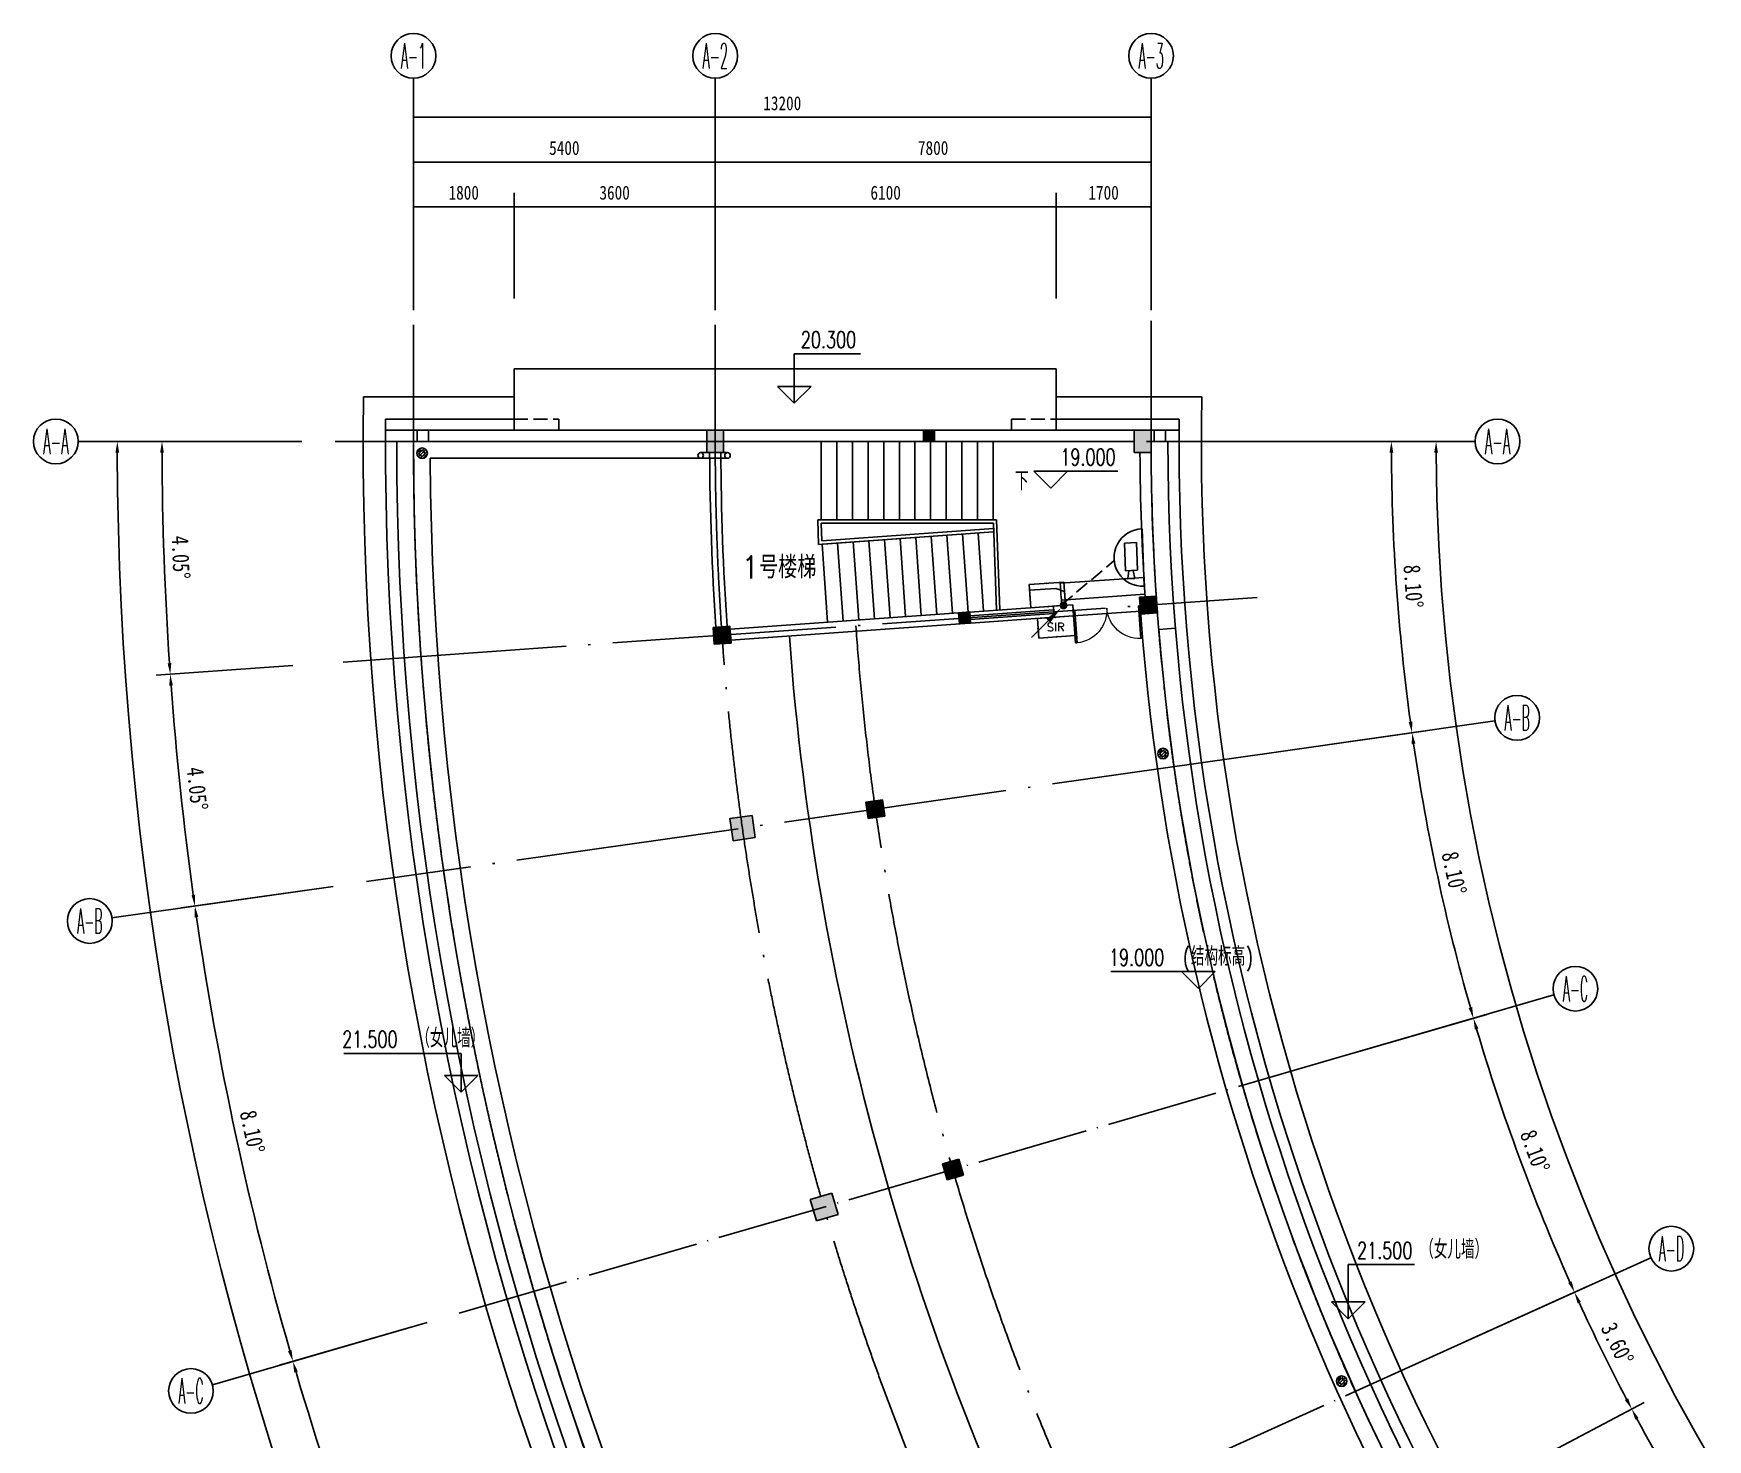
# Model space of a CAD drawing. Extents: x 13680 to 1640314, y -473492 to 65390.
# Drawn here: x 1533115 to 1563073, y -309056 to -283897 of the extents above; entities that cross this region are included whole.
import ezdxf
from ezdxf.enums import TextEntityAlignment as Align

# ---------------------------------------------------------------- set-up
doc = ezdxf.new("R2010")
doc.units = 0
doc.header["$LTSCALE"] = 1000
doc.header["$MEASUREMENT"] = 0
doc.linetypes.add('DASH', pattern=[0.35, 0.25, -0.1])
doc.linetypes.add('DOTE', pattern=[2.42, 2, -0.2, 0.02, -0.2])
for name, color, linetype in [('AXIS', 1, 'Continuous'), ('AXIS_TEXT', 7, 'Continuous'), ('COLUMN', 255, 'Continuous'), ('DIM_ELEV', 3, 'Continuous'), ('DIM_SYMB', 3, 'Continuous'), ('DOTE', 8, 'DOTE'), ('EQUIP-通讯', 6, 'Continuous'), ('EQUIP_地漏', 7, 'Continuous'), ('LINE', 123, 'Continuous'), ('LWIRE', 4, 'Continuous'), ('PUB_HATCH', 8, 'Continuous'), ('PUB_TEXT', 7, 'Continuous'), ('S-提资20140812', 6, 'Continuous'), ('STAIR', 2, 'Continuous'), ('TEL_TEXT', 7, 'Continuous'), ('VPIPE-雨水', 4, 'DASH'), ('WALL', 255, 'Continuous'), ('WINDOW', 2, 'Continuous'), ('WINDOW_GROUND', 21, 'Continuous'), ('WIRE-照明', 120, 'Continuous'), ('xiugai', 1, 'Continuous'), ('安保设备SA', 241, 'Continuous')]:
    doc.layers.add(name, color=color, linetype=linetype)
doc.styles.add('-DXTGEDITXT', font='GEDITXT', dxfattribs={"bigfont": 'DXT'})
doc.styles.add('_TCH_AXIS', font='COMPLEX', dxfattribs={"bigfont": 'GBCBIG'})
doc.styles.add('_TCH_DIM', font='SIMPLEX', dxfattribs={"bigfont": 'GBCBIG'})
doc.styles.add('_TEL_DIM', font='SIMPLEX', dxfattribs={"width": 0.8, "height": 3.5, "bigfont": 'HZTXT'})
doc.styles.add('dim_font', font='', dxfattribs={"width": 0.8})
doc.styles.get("Standard").update_dxf_attribs({"font": 'haiwenrs.shx', "bigfont": 'hztxt.shx'})
doc.styles.get('dim_font').set_extended_font_data('NSimSun')
doc.dimstyles.new('ANGL', dxfattribs={"dimtxt": 300, "dimasz": 200, "dimexe": 250, "dimexo": 300, "dimgap": 150, "dimtad": 1, "dimdec": 0, "dimzin": 0, "dimdsep": 46, "dimtxsty": 'dim_font', "dimcen": 0.09, "dimclrt": 7, "dimazin": 2, "dimtfac": 1, "dimtdec": 0, "dimtix": 1, "dimtmove": 2, "dimatfit": 3, "dimfxl": 1, "dimtolj": 1, "dimtzin": 0, "dimarcsym": 0})
doc.dimstyles.new('DIMN', dxfattribs={"dimtxt": 250, "dimasz": 1, "dimexe": 250, "dimexo": 300, "dimgap": 0, "dimtad": 0, "dimdec": 0, "dimzin": 0, "dimdsep": 46, "dimtxsty": 'dim_font', "dimblk": 'ARCHTICK', "dimcen": 0.09, "dimclrt": 7, "dimazin": 0, "dimtfac": 1, "dimtdec": 0, "dimtix": 1, "dimtmove": 2, "dimatfit": 3, "dimfxl": 1, "dimtvp": 1, "dimtolj": 1, "dimtzin": 0, "dimarcsym": 0})

# ---------------------------------------------------------------- blocks, each defined once
blk = doc.blocks.new('$TwtSys$00000141')
for p, q in [((-94, 8), (-10, 92)), ((-94, 8), (-10, 92)), ((-87, -35), (35, 87)), ((-87, -35), (35, 87)), ((-66, -66), (66, 66)), ((-66, -66), (66, 66)), ((-32, -87), (88, 33)), ((-32, -87), (88, 33)), ((11, -92), (92, -11)), ((11, -92), (92, -11))]:
    blk.add_line(p, q)
blk.add_circle((0, 0), 94)
blk.add_circle((0, 0), 94)
blk = doc.blocks.new('_ArchTick')
at = {"color": 0, "linetype": 'ByBlock', "const_width": 0.4}
blk.add_lwpolyline([(-0.5, -0.5), (0.5, 0.5)], dxfattribs=at)
blk = doc.blocks.new('*D237')
at = {"layer": 'AXIS', "color": 0, "lineweight": -2, "transparency": 16777216}
for p, q in [((1537615, -291197), (1535165, -291197)), ((1537757, -295209), (1535313, -295382))]:
    blk.add_line(p, q, dxfattribs=at)
blk.add_arc((1594415, -291197), 59000, 180.19425, 183.85578, dxfattribs=at)
at = {"layer": 'AXIS', "color": 0, "transparency": 16777216}
for points in [[(1535382, -291397), (1535449, -291397), (1535415, -291197)], [(1535582, -295162), (1535516, -295167), (1535563, -295364)]]:
    blk.add_solid(points, dxfattribs=at)
at = {"layer": 'Defpoints', "color": 0, "transparency": 16777216}
for p in [(1537915, -291197), (1594415, -291197), (1535432, -292587), (1538056, -295187)]:
    blk.add_point(p, dxfattribs=at)
at = {"layer": 'AXIS', "color": 7, "transparency": 16777216, "insert": (1535752, -293271), "char_height": 300, "attachment_point": 5, "rotation": 272.025, "style": 'dim_font'}
blk.add_mtext('\\A1;4.05°', dxfattribs=at)
blk = doc.blocks.new('*D238')
at = {"layer": 'AXIS', "color": 0, "lineweight": -2, "transparency": 16777216}
for p, q in [((1537757, -295209), (1535313, -295382)), ((1538182, -299200), (1535756, -299545))]:
    blk.add_line(p, q, dxfattribs=at)
blk.add_arc((1594415, -291197), 59000, 184.24423, 187.90568, dxfattribs=at)
at = {"layer": 'AXIS', "color": 0, "transparency": 16777216}
for points in [[(1535544, -295566), (1535610, -295561), (1535563, -295364)], [(1536009, -299307), (1535943, -299317), (1536004, -299510)]]:
    blk.add_solid(points, dxfattribs=at)
at = {"layer": 'Defpoints', "color": 0, "transparency": 16777216}
for p in [(1594415, -291197), (1538056, -295187), (1535677, -296749), (1538479, -299158)]:
    blk.add_point(p, dxfattribs=at)
at = {"layer": 'AXIS', "color": 7, "transparency": 16777216, "insert": (1536045, -297409), "char_height": 300, "attachment_point": 5, "rotation": 276.075, "style": 'dim_font'}
blk.add_mtext('\\A1;4.05°', dxfattribs=at)
blk = doc.blocks.new('*D239')
at = {"layer": 'AXIS', "color": 0, "lineweight": -2, "transparency": 16777216}
for p, q in [((1538182, -299200), (1535756, -299545)), ((1539871, -307044), (1537518, -307727))]:
    blk.add_line(p, q, dxfattribs=at)
blk.add_arc((1594415, -291197), 59000, 188.29413, 196.00578, dxfattribs=at)
at = {"layer": 'AXIS', "color": 0, "transparency": 16777216}
for points in [[(1535999, -299713), (1536065, -299703), (1536004, -299510)], [(1537734, -307456), (1537670, -307475), (1537758, -307657)]]:
    blk.add_solid(points, dxfattribs=at)
at = {"layer": 'Defpoints', "color": 0, "transparency": 16777216}
for p in [(1594415, -291197), (1538479, -299158), (1536460, -302252), (1540159, -306960)]:
    blk.add_point(p, dxfattribs=at)
at = {"layer": 'AXIS', "color": 7, "transparency": 16777216, "insert": (1537030, -303552), "char_height": 300, "attachment_point": 5, "rotation": 282.15, "style": 'dim_font'}
blk.add_mtext('\\A1;8.10°', dxfattribs=at)
blk = doc.blocks.new('*D240')
at = {"layer": 'AXIS', "color": 0, "lineweight": -2, "transparency": 16777216}
for p, q in [((1539871, -307044), (1537518, -307727)), ((1542647, -314571), (1540415, -315579))]:
    blk.add_line(p, q, dxfattribs=at)
blk.add_arc((1594415, -291197), 59000, 196.39422, 204.10568, dxfattribs=at)
at = {"layer": 'AXIS', "color": 0, "transparency": 16777216}
for points in [[(1537782, -307859), (1537846, -307840), (1537758, -307657)], [(1540591, -315280), (1540530, -315308), (1540642, -315476)]]:
    blk.add_solid(points, dxfattribs=at)
at = {"layer": 'Defpoints', "color": 0, "transparency": 16777216}
for p in [(1594415, -291197), (1540159, -306960), (1538596, -310308), (1542921, -314447)]:
    blk.add_point(p, dxfattribs=at)
at = {"layer": 'AXIS', "color": 7, "transparency": 16777216, "insert": (1539343, -311514), "char_height": 300, "attachment_point": 5, "rotation": 290.25, "style": 'dim_font'}
blk.add_mtext('\\A1;8.10°', dxfattribs=at)
blk = doc.blocks.new('*D241')
at = {"layer": 'AXIS', "color": 0, "lineweight": -2, "transparency": 16777216}
for p, q in [((1542647, -314571), (1540415, -315579)), ((1546457, -321632), (1544389, -322945))]:
    blk.add_line(p, q, dxfattribs=at)
blk.add_arc((1594415, -291197), 59000, 204.49413, 212.20578, dxfattribs=at)
at = {"layer": 'AXIS', "color": 0, "transparency": 16777216}
for points in [[(1540695, -315672), (1540755, -315645), (1540642, -315476)], [(1544521, -322624), (1544465, -322660), (1544600, -322811)]]:
    blk.add_solid(points, dxfattribs=at)
at = {"layer": 'Defpoints', "color": 0, "transparency": 16777216}
for p in [(1594415, -291197), (1542921, -314447), (1541846, -317982), (1546711, -321471)]:
    blk.add_point(p, dxfattribs=at)
at = {"layer": 'AXIS', "color": 7, "transparency": 16777216, "insert": (1542756, -319071), "char_height": 300, "attachment_point": 5, "rotation": 298.35, "style": 'dim_font'}
blk.add_mtext('\\A1;8.10°', dxfattribs=at)
blk = doc.blocks.new('*D242')
at = {"layer": 'AXIS', "color": 0, "lineweight": -2, "transparency": 16777216}
for p, q in [((1546457, -321632), (1544389, -322945)), ((1548727, -324943), (1546756, -326399))]:
    blk.add_line(p, q, dxfattribs=at)
blk.add_arc((1594415, -291197), 59000, 212.59422, 216.25576, dxfattribs=at)
at = {"layer": 'AXIS', "color": 0, "transparency": 16777216}
for points in [[(1544679, -322997), (1544735, -322962), (1544600, -322811)], [(1546865, -326069), (1546812, -326109), (1546957, -326250)]]:
    blk.add_solid(points, dxfattribs=at)
at = {"layer": 'Defpoints', "color": 0, "transparency": 16777216}
for p in [(1594415, -291197), (1546711, -321471), (1545359, -323976), (1548968, -324765)]:
    blk.add_point(p, dxfattribs=at)
at = {"layer": 'AXIS', "color": 7, "transparency": 16777216, "insert": (1545996, -324382), "char_height": 300, "attachment_point": 5, "rotation": 304.425, "style": 'dim_font'}
blk.add_mtext('\\A1;4.05°', dxfattribs=at)
blk = doc.blocks.new('*D243')
at = {"layer": 'AXIS', "color": 0, "lineweight": -2, "transparency": 16777216}
for p, q in [((1548727, -324943), (1546756, -326399)), ((1553937, -331044), (1552191, -332763))]:
    blk.add_line(p, q, dxfattribs=at)
blk.add_arc((1594415, -291197), 59000, 216.6442, 224.35579, dxfattribs=at)
at = {"layer": 'AXIS', "color": 0, "transparency": 16777216}
for points in [[(1547049, -326431), (1547103, -326391), (1546957, -326250)], [(1552253, -332421), (1552206, -332468), (1552370, -332587)]]:
    blk.add_solid(points, dxfattribs=at)
at = {"layer": 'Defpoints', "color": 0, "transparency": 16777216}
for p in [(1594415, -291197), (1548968, -324765), (1548661, -328447), (1554151, -330834)]:
    blk.add_point(p, dxfattribs=at)
at = {"layer": 'AXIS', "color": 7, "transparency": 16777216, "insert": (1549779, -329320), "char_height": 300, "attachment_point": 5, "rotation": 310.5, "style": 'dim_font'}
blk.add_mtext('\\A1;8.10°', dxfattribs=at)
blk = doc.blocks.new('*D244')
at = {"layer": 'AXIS', "color": 0, "lineweight": -2, "transparency": 16777216}
for p, q in [((1553937, -331044), (1552191, -332763)), ((1556853, -333803), (1555233, -335641))]:
    blk.add_line(p, q, dxfattribs=at)
blk.add_arc((1594415, -291197), 59000, 224.74423, 228.40578, dxfattribs=at)
at = {"layer": 'AXIS', "color": 0, "transparency": 16777216}
for points in [[(1552486, -332753), (1552534, -332706), (1552370, -332587)], [(1555270, -335296), (1555226, -335346), (1555398, -335454)]]:
    blk.add_solid(points, dxfattribs=at)
at = {"layer": 'Defpoints', "color": 0, "transparency": 16777216}
for p in [(1594415, -291197), (1554151, -330834), (1553356, -333566), (1557051, -333578)]:
    blk.add_point(p, dxfattribs=at)
at = {"layer": 'AXIS', "color": 7, "transparency": 16777216, "insert": (1554065, -333829), "char_height": 300, "attachment_point": 5, "rotation": 316.575, "style": 'dim_font'}
blk.add_mtext('\\A1;4.05°', dxfattribs=at)
blk = doc.blocks.new('*D245')
at = {"layer": 'AXIS', "color": 0, "lineweight": -2, "transparency": 16777216}
for p, q in [((1556853, -333803), (1555233, -335641)), ((1563231, -338671), (1561886, -340719))]:
    blk.add_line(p, q, dxfattribs=at)
blk.add_arc((1594415, -291197), 59000, 228.79422, 236.50578, dxfattribs=at)
at = {"layer": 'AXIS', "color": 0, "transparency": 16777216}
for points in [[(1555526, -335611), (1555570, -335561), (1555398, -335454)], [(1561874, -340372), (1561838, -340427), (1562023, -340510)]]:
    blk.add_solid(points, dxfattribs=at)
at = {"layer": 'Defpoints', "color": 0, "transparency": 16777216}
for p in [(1594415, -291197), (1557051, -333578), (1557526, -337242), (1563395, -338420)]:
    blk.add_point(p, dxfattribs=at)
at = {"layer": 'AXIS', "color": 7, "transparency": 16777216, "insert": (1558803, -337860), "char_height": 300, "attachment_point": 5, "rotation": 322.65, "style": 'dim_font'}
blk.add_mtext('\\A1;8.10°', dxfattribs=at)
blk = doc.blocks.new('*D246')
at = {"layer": 'AXIS', "color": 0, "lineweight": -2, "transparency": 16777216}
for p, q in [((1563231, -338671), (1561886, -340719)), ((1570231, -342591), (1569188, -344808))]:
    blk.add_line(p, q, dxfattribs=at)
blk.add_arc((1594415, -291197), 59000, 236.89422, 244.60578, dxfattribs=at)
at = {"layer": 'AXIS', "color": 0, "transparency": 16777216}
for points in [[(1562172, -340647), (1562208, -340591), (1562023, -340510)], [(1569128, -344466), (1569099, -344526), (1569294, -344582)]]:
    blk.add_solid(points, dxfattribs=at)
at = {"layer": 'Defpoints', "color": 0, "transparency": 16777216}
for p in [(1594415, -291197), (1563395, -338420), (1564382, -341981), (1570359, -342320)]:
    blk.add_point(p, dxfattribs=at)
at = {"layer": 'AXIS', "color": 7, "transparency": 16777216, "insert": (1565733, -342413), "char_height": 300, "attachment_point": 5, "rotation": 330.75, "style": 'dim_font'}
blk.add_mtext('\\A1;8.10°', dxfattribs=at)
blk = doc.blocks.new('*D250')
at = {"layer": 'AXIS', "color": 0, "lineweight": -2, "transparency": 16777216}
for p, q in [((1537615, -291197), (1534365, -291197)), ((1585530, -347298), (1585021, -350508))]:
    blk.add_line(p, q, dxfattribs=at)
blk.add_arc((1594415, -291197), 59800, 180.19165, 260.80826, dxfattribs=at)
at = {"layer": 'AXIS', "color": 0, "transparency": 16777216}
for points in [[(1534582, -291397), (1534649, -291397), (1534615, -291197)], [(1584868, -350196), (1584858, -350262), (1585060, -350261)]]:
    blk.add_solid(points, dxfattribs=at)
at = {"layer": 'Defpoints', "color": 0, "transparency": 16777216}
for p in [(1537915, -291197), (1594415, -291197), (1541133, -318346), (1585577, -347001)]:
    blk.add_point(p, dxfattribs=at)
at = {"layer": 'AXIS', "color": 7, "transparency": 16777216, "insert": (1549171, -329839), "char_height": 300, "attachment_point": 5, "rotation": 310.5, "style": 'dim_font'}
blk.add_mtext('\\A1;81.00°', dxfattribs=at)
blk = doc.blocks.new('*D251')
at = {"layer": 'AXIS', "color": 0, "lineweight": -2, "transparency": 16777216}
for p, q in [((1555215, -291197), (1557665, -291197)), ((1555606, -296720), (1558032, -296375))]:
    blk.add_line(p, q, dxfattribs=at)
blk.add_arc((1594415, -291197), 37000, 180.3097, 187.7902, dxfattribs=at)
at = {"layer": 'AXIS', "color": 0, "transparency": 16777216}
for points in [[(1557382, -291397), (1557449, -291397), (1557415, -291197)], [(1557790, -296208), (1557724, -296217), (1557784, -296410)]]:
    blk.add_solid(points, dxfattribs=at)
at = {"layer": 'Defpoints', "color": 0, "transparency": 16777216}
for p in [(1554915, -291197), (1594415, -291197), (1557456, -292940), (1555309, -296763)]:
    blk.add_point(p, dxfattribs=at)
at = {"layer": 'AXIS', "color": 7, "transparency": 16777216, "insert": (1557807, -293789), "char_height": 300, "attachment_point": 5, "rotation": 274.05, "style": 'dim_font'}
blk.add_mtext('\\A1;8.10°', dxfattribs=at)
blk = doc.blocks.new('*D252')
at = {"layer": 'AXIS', "color": 0, "lineweight": -2, "transparency": 16777216}
for p, q in [((1555606, -296720), (1558032, -296375)), ((1556772, -302133), (1559124, -301450))]:
    blk.add_line(p, q, dxfattribs=at)
blk.add_arc((1594415, -291197), 37000, 188.4096, 195.8903, dxfattribs=at)
at = {"layer": 'AXIS', "color": 0, "transparency": 16777216}
for points in [[(1557780, -296613), (1557846, -296603), (1557784, -296410)], [(1558861, -301318), (1558797, -301337), (1558884, -301520)]]:
    blk.add_solid(points, dxfattribs=at)
at = {"layer": 'Defpoints', "color": 0, "transparency": 16777216}
for p in [(1594415, -291197), (1555309, -296763), (1558071, -298130), (1556484, -302217)]:
    blk.add_point(p, dxfattribs=at)
at = {"layer": 'AXIS', "color": 7, "transparency": 16777216, "insert": (1558537, -298921), "char_height": 300, "attachment_point": 5, "rotation": 282.15, "style": 'dim_font'}
blk.add_mtext('\\A1;8.10°', dxfattribs=at)
blk = doc.blocks.new('*D253')
at = {"layer": 'AXIS', "color": 0, "lineweight": -2, "transparency": 16777216}
for p, q in [((1556772, -302133), (1559124, -301450)), ((1558688, -307328), (1560921, -306320))]:
    blk.add_line(p, q, dxfattribs=at)
blk.add_arc((1594415, -291197), 37000, 196.5097, 203.9903, dxfattribs=at)
at = {"layer": 'AXIS', "color": 0, "transparency": 16777216}
for points in [[(1558909, -301721), (1558973, -301702), (1558884, -301520)], [(1560642, -306227), (1560581, -306254), (1560693, -306423)]]:
    blk.add_solid(points, dxfattribs=at)
at = {"layer": 'Defpoints', "color": 0, "transparency": 16777216}
for p in [(1594415, -291197), (1556484, -302217), (1559410, -303182), (1558415, -307452)]:
    blk.add_point(p, dxfattribs=at)
at = {"layer": 'AXIS', "color": 7, "transparency": 16777216, "insert": (1559984, -303899), "char_height": 300, "attachment_point": 5, "rotation": 290.25, "style": 'dim_font'}
blk.add_mtext('\\A1;8.10°', dxfattribs=at)
blk = doc.blocks.new('*D254')
at = {"layer": 'AXIS', "color": 0, "lineweight": -2, "transparency": 16777216}
for p, q in [((1558688, -307328), (1560921, -306320)), ((1559772, -309540), (1561937, -308394))]:
    blk.add_line(p, q, dxfattribs=at)
blk.add_arc((1594415, -291197), 37000, 204.6097, 207.5906, dxfattribs=at)
at = {"layer": 'AXIS', "color": 0, "transparency": 16777216}
for points in [[(1560746, -306619), (1560806, -306591), (1560693, -306423)], [(1561652, -308318), (1561593, -308349), (1561716, -308511)]]:
    blk.add_solid(points, dxfattribs=at)
at = {"layer": 'Defpoints', "color": 0, "transparency": 16777216}
for p in [(1594415, -291197), (1561020, -307126), (1558415, -307452), (1559507, -309680)]:
    blk.add_point(p, dxfattribs=at)
at = {"layer": 'AXIS', "color": 7, "transparency": 16777216, "insert": (1561458, -307343), "char_height": 300, "attachment_point": 5, "rotation": 296.1001, "style": 'dim_font'}
blk.add_mtext('\\A1;3.60°', dxfattribs=at)
blk = doc.blocks.new('*D255')
at = {"layer": 'AXIS', "color": 0, "lineweight": -2, "transparency": 16777216}
for p, q in [((1559772, -309540), (1561937, -308394)), ((1561318, -312201), (1563386, -310889))]:
    blk.add_line(p, q, dxfattribs=at)
blk.add_arc((1594415, -291197), 37000, 208.21, 212.0903, dxfattribs=at)
at = {"layer": 'AXIS', "color": 0, "transparency": 16777216}
for points in [[(1561781, -308703), (1561839, -308671), (1561716, -308511)], [(1563097, -310836), (1563040, -310871), (1563175, -311023)]]:
    blk.add_solid(points, dxfattribs=at)
at = {"layer": 'Defpoints', "color": 0, "transparency": 16777216}
for p in [(1594415, -291197), (1562180, -309361), (1559507, -309680), (1561064, -312362)]:
    blk.add_point(p, dxfattribs=at)
at = {"layer": 'AXIS', "color": 7, "transparency": 16777216, "insert": (1562680, -309630), "char_height": 300, "attachment_point": 5, "rotation": 300.1501, "style": 'dim_font'}
blk.add_mtext('\\A1;4.50°', dxfattribs=at)
blk = doc.blocks.new('*D256')
at = {"layer": 'AXIS', "color": 0, "lineweight": -2, "transparency": 16777216}
for p, q in [((1561318, -312201), (1563386, -310889)), ((1562884, -314487), (1564854, -313031))]:
    blk.add_line(p, q, dxfattribs=at)
blk.add_arc((1594415, -291197), 37000, 212.7097, 216.1403, dxfattribs=at)
at = {"layer": 'AXIS', "color": 0, "transparency": 16777216}
for points in [[(1563255, -311209), (1563311, -311173), (1563175, -311023)], [(1564562, -312999), (1564508, -313038), (1564653, -313179)]]:
    blk.add_solid(points, dxfattribs=at)
at = {"layer": 'Defpoints', "color": 0, "transparency": 16777216}
for p in [(1594415, -291197), (1563651, -311753), (1561064, -312362), (1562642, -314665)]:
    blk.add_point(p, dxfattribs=at)
at = {"layer": 'AXIS', "color": 7, "transparency": 16777216, "insert": (1564143, -311944), "char_height": 300, "attachment_point": 5, "rotation": 304.425, "style": 'dim_font'}
blk.add_mtext('\\A1;4.05°', dxfattribs=at)
blk = doc.blocks.new('*D257')
at = {"layer": 'AXIS', "color": 0, "lineweight": -2, "transparency": 16777216}
for p, q in [((1562884, -314487), (1564854, -313031)), ((1566480, -318697), (1568226, -316978))]:
    blk.add_line(p, q, dxfattribs=at)
blk.add_arc((1594415, -291197), 37000, 216.7597, 224.2403, dxfattribs=at)
at = {"layer": 'AXIS', "color": 0, "transparency": 16777216}
for points in [[(1564746, -313360), (1564799, -313320), (1564653, -313179)], [(1567932, -316987), (1567884, -317034), (1568048, -317154)]]:
    blk.add_solid(points, dxfattribs=at)
at = {"layer": 'Defpoints', "color": 0, "transparency": 16777216}
for p in [(1594415, -291197), (1562642, -314665), (1565722, -314557), (1566266, -318908)]:
    blk.add_point(p, dxfattribs=at)
at = {"layer": 'AXIS', "color": 7, "transparency": 16777216, "insert": (1566508, -315032), "char_height": 300, "attachment_point": 5, "rotation": 310.5, "style": 'dim_font'}
blk.add_mtext('\\A1;8.10°', dxfattribs=at)
blk = doc.blocks.new('*D264')
at = {"layer": 'AXIS', "color": 0, "lineweight": -2, "transparency": 16777216}
for p, q in [((1555215, -291197), (1558465, -291197)), ((1588283, -329914), (1588791, -326704))]:
    blk.add_line(p, q, dxfattribs=at)
blk.add_arc((1594415, -291197), 36200, 180.3166, 260.6833, dxfattribs=at)
at = {"layer": 'AXIS', "color": 0, "transparency": 16777216}
for points in [[(1558182, -291397), (1558249, -291397), (1558215, -291197)], [(1588560, -326887), (1588549, -326952), (1588752, -326951)]]:
    blk.add_solid(points, dxfattribs=at)
at = {"layer": 'Defpoints', "color": 0, "transparency": 16777216}
for p in [(1554915, -291197), (1594415, -291197), (1562161, -307631), (1588236, -330211)]:
    blk.add_point(p, dxfattribs=at)
at = {"layer": 'AXIS', "color": 7, "transparency": 16777216, "insert": (1567117, -314512), "char_height": 300, "attachment_point": 5, "rotation": 310.5, "style": 'dim_font'}
blk.add_mtext('\\A1;81.00°', dxfattribs=at)
blk = doc.blocks.new('$DorLib2D$00000002')
for p, q in [((-0.5, 0), (-0.5, 0.4875)), ((-0.475, 0.4875), (-0.5, 0.4875)), ((-0.475, 0), (-0.475, 0.4875)), ((0.475, 0), (0.475, 0.4875)), ((0.475, 0.4875), (0.5, 0.4875)), ((0.5, 0), (0.5, 0.4875)), ((-0.5, 0), (-0.475, 0)), ((0.5, 0), (0.475, 0))]:
    blk.add_line(p, q)
at = {"lineweight": 13}
for centre, start, end in [((-0.4875, 0), 0, 88.53072), ((0.4875, 0), 91.46928, 180)]:
    blk.add_arc(centre, 0.4875, start, end, dxfattribs=at)
blk = doc.blocks.new('$TCHSYS$WIN2D')
for p, q in [((-0.5, 0.5), (0.5, 0.5)), ((-0.5, 0.5), (-0.5, -0.5)), ((0.5, 0.5), (0.5, -0.5)), ((0.5, 0.167), (-0.5, 0.167)), ((0.5, -0.167), (-0.5, -0.167)), ((-0.5, -0.5), (0.5, -0.5))]:
    blk.add_line(p, q)
blk = doc.blocks.new('$TelecSys$00000081')
for p, q in [((0.104, 0.104), (0.104, 0.104)), ((-1.15, -1.15), (-0.55, -0.55)), ((-0.104, -0.104), (-0.104, -0.104))]:
    blk.add_line(p, q)
at = {"const_width": 0.142}
blk.add_lwpolyline([(0.071, 0, 1), (-0.071, 0, 1)], format="xyb", close=True, dxfattribs=at)
blk.add_solid([(-0.62, -0.48), (-0.48, -0.62), (-0.1, -0.1)])
at = {"width": 0.8, "flags": 9}
blk.add_attdef('A', (0, 0), '', height=0.00002, rotation=180, dxfattribs=at)
blk = doc.blocks.new('$equip$00001889')
for p, q in [((-0.65, 0.35), (-0.65, -0.35)), ((0.65, 0.35), (-0.65, 0.35)), ((0.65, 0.35), (0.65, -0.35)), ((-0.65, -0.35), (0.65, -0.35))]:
    blk.add_line(p, q)
for p in [(-0.65, 0), (0, 0.35), (0.65, 0), (0, -0.35)]:
    blk.add_point(p)
at = {"color": 7, "style": '_TEL_DIM'}
blk.add_attdef('$TEXT$', text='', height=0.3, dxfattribs=at).set_placement((-0.02, -0.003), align=Align.MIDDLE_CENTER)
at = {"color": 7, "style": '_TEL_DIM', "flags": 1}
blk.add_attdef('A', text='', height=0.00002, dxfattribs=at).set_placement((0, 0), align=Align.MIDDLE_CENTER)
blk = doc.blocks.new('$equip$00001876')
at = {"color": 0, "linetype": 'Continuous'}
blk.add_lwpolyline([(-0.625, 0.415), (0.625, 0.415), (0.625, -0.415), (-0.625, -0.415)], close=True, dxfattribs=at)
blk.add_lwpolyline([(0.625, 0.075), (0.325, 0.215), (-0.625, 0.215)], dxfattribs=at)
for p in [(-0.625, 0), (0, 0.415), (0.625, 0), (0, -0.415)]:
    blk.add_point(p)
at = {"layer": 'TEL_TEXT', "style": '_TEL_DIM', "flags": 1}
blk.add_attdef('A', text='', height=0.00002, dxfattribs=at).set_placement((0, 0), align=Align.MIDDLE_CENTER)
blk = doc.blocks.new('A$C59FF3FA0')
at = {"layer": '安保设备SA'}
for p, q in [((0, 724), (1426, 724)), ((334, 575), (334, 273)), ((334, 575), (1024, 575)), ((1024, 273), (1024, 575)), ((1024, 461), (1224, 500)), ((1224, 500), (1224, 322)), ((334, 273), (1024, 273)), ((1024, 361), (1224, 322))]:
    blk.add_line(p, q, dxfattribs=at)
blk.add_ellipse((713, 713), major_axis=(-713, 11), ratio=1, start_param=0.00047, end_param=3.17192, dxfattribs=at)

msp = doc.modelspace()

# ---------------------------------------------------------------- hatches: boundary and pattern name
at = {"layer": 'PUB_HATCH'}
for points in [[(1545165.24, -290997.024), (1545165.24, -291397.024), (1545465.24, -291397.024), (1545465.24, -290997.024)], [(1552815.24, -290997.004), (1552815.24, -291397.004), (1553115.24, -291397.004), (1553115.24, -290997.004)], [(1552908.53, -293985.463), (1552929.718, -294284.714), (1553228.969, -294263.526), (1553207.781, -293964.275)], [(1545277.633, -294525.76), (1545298.822, -294825.01), (1545598.072, -294803.822), (1545576.884, -294504.571)], [(1548011.497, -297649.723), (1548053.767, -297946.73), (1548350.774, -297904.46), (1548308.504, -297607.453)], [(1545578.894, -297945.43), (1545635.254, -298341.439), (1546031.263, -298285.079), (1545974.903, -297889.07)], [(1549383.632, -304123.693), (1549467.33, -304411.781), (1549755.418, -304328.084), (1549671.72, -304039.996)], [(1547016.963, -304759.207), (1547128.56, -305143.324), (1547512.677, -305031.728), (1547401.081, -304647.61)]]:
    msp.add_hatch(color=256, dxfattribs=at).paths.add_polyline_path(points)
at = {"layer": 'PUB_HATCH', "linetype": 'ByBlock'}
for points in [[(1549040.24, -291197.057), (1549240.24, -291197.057), (1549240.24, -290997.057), (1549040.24, -290997.057)], [(1549684.265, -294462.214), (1549883.766, -294448.089), (1549869.64, -294248.588), (1549670.14, -294262.714)]]:
    msp.add_hatch(color=256, dxfattribs=at).paths.add_polyline_path(points)

# ---------------------------------------------------------------- linework, layer by layer
for p, q in [((1545050.817, -291397.024), (1545517.021, -291397.024)), ((1545050.817, -291497.024), (1545517.021, -291497.024))]:
    msp.add_line(p, q)
for centre in [(1545054.406, -291447.736), (1545535.356, -291447.736)]:
    msp.add_circle(centre, 50)
at = {"layer": 'AXIS'}
for p, q in [((1539915.217, -288846.763), (1539915.217, -284697.05)), ((1545315.222, -288846.763), (1545315.222, -284697.05)), ((1553115.222, -288846.763), (1553115.222, -284697.05)), ((1537915.24, -291197.027), (1533915.24, -291197.029)), ((1554915.24, -291197.02), (1558915.24, -291197.018)), ((1555309.297, -296762.54), (1559269.392, -296198.941)), ((1538478.891, -299157.833), (1534518.795, -299721.432)), ((1556483.639, -302217.153), (1560324.814, -301101.188)), ((1558414.784, -307451.763), (1562060.4, -305805.712)), ((1540158.647, -306960.001), (1536317.472, -308075.966))]:
    msp.add_line(p, q, dxfattribs=at)
for centre in [(1539915.217, -284297.05), (1545315.222, -284297.05), (1553115.222, -284297.05), (1533515.24, -291197.029), (1559315.24, -291197.018), (1559665.402, -296142.581), (1534122.785, -299777.792), (1560708.932, -300989.592), (1562424.962, -305641.106), (1535933.355, -308187.562)]:
    msp.add_circle(centre, 400, dxfattribs=at)
at = {"layer": 'COLUMN'}
for p, q in [((1545165.24, -290997.024), (1545165.24, -291397.024)), ((1545465.24, -290997.024), (1545165.24, -290997.024)), ((1545465.24, -291397.024), (1545465.24, -290997.024)), ((1552815.24, -290997.004), (1552815.24, -291397.004)), ((1553115.24, -290997.004), (1552815.24, -290997.004)), ((1553115.24, -291397.004), (1553115.24, -290997.004)), ((1545165.24, -291397.024), (1545465.24, -291397.024)), ((1552815.24, -291397.004), (1553115.24, -291397.004)), ((1553207.781, -293964.275), (1552908.53, -293985.463)), ((1552908.53, -293985.463), (1552929.718, -294284.714)), ((1553228.969, -294263.526), (1553207.781, -293964.275)), ((1552929.718, -294284.714), (1553228.969, -294263.526)), ((1545576.884, -294504.571), (1545277.633, -294525.76)), ((1545277.633, -294525.76), (1545298.822, -294825.01)), ((1545598.072, -294803.822), (1545576.884, -294504.571)), ((1545298.822, -294825.01), (1545598.072, -294803.822)), ((1548308.504, -297607.453), (1548011.497, -297649.723)), ((1548011.497, -297649.723), (1548053.767, -297946.73)), ((1548350.774, -297904.46), (1548308.504, -297607.453)), ((1545974.903, -297889.07), (1545578.894, -297945.43)), ((1545578.894, -297945.43), (1545635.254, -298341.439)), ((1546031.263, -298285.079), (1545974.903, -297889.07)), ((1548053.767, -297946.73), (1548350.774, -297904.46)), ((1545635.254, -298341.439), (1546031.263, -298285.079)), ((1549671.72, -304039.996), (1549383.632, -304123.693)), ((1549755.418, -304328.084), (1549671.72, -304039.996)), ((1549383.632, -304123.693), (1549467.33, -304411.781)), ((1549467.33, -304411.781), (1549755.418, -304328.084)), ((1547401.081, -304647.61), (1547016.963, -304759.207)), ((1547512.677, -305031.728), (1547401.081, -304647.61)), ((1547016.963, -304759.207), (1547128.56, -305143.324)), ((1547128.56, -305143.324), (1547512.677, -305031.728))]:
    msp.add_line(p, q, dxfattribs=at)
at = {"layer": 'COLUMN', "linetype": 'ByBlock'}
for p, q in [((1549240.24, -290997.057), (1549040.24, -290997.057)), ((1549040.24, -290997.057), (1549040.24, -291197.057)), ((1549240.24, -291197.057), (1549240.24, -290997.057)), ((1549040.24, -291197.057), (1549240.24, -291197.057)), ((1549869.64, -294248.588), (1549670.14, -294262.714)), ((1549670.14, -294262.714), (1549684.265, -294462.214)), ((1549684.265, -294462.214), (1549883.766, -294448.089)), ((1549883.766, -294448.089), (1549869.64, -294248.588))]:
    msp.add_line(p, q, dxfattribs=at)
at = {"layer": 'DIM_ELEV', "color": 9}
for p, q in [((1546729.843, -290513.021), (1546729.843, -289629.413)), ((1546729.843, -289629.413), (1547916.879, -289629.413)), ((1546729.843, -290513.021), (1546429.843, -290213.021)), ((1546429.843, -290213.021), (1547029.843, -290213.021)), ((1546729.843, -290513.021), (1547029.843, -290213.021)), ((1551318.525, -292030.929), (1551018.525, -291730.929)), ((1551018.525, -291730.929), (1552520.982, -291730.929)), ((1551318.525, -292030.929), (1551618.525, -291730.929)), ((1554262.063, -300684.063), (1552391.94, -300684.063)), ((1553962.063, -300984.063), (1553662.063, -300684.063)), ((1553962.063, -300984.063), (1554262.063, -300684.063)), ((1540768.61, -302147.378), (1538670.688, -302147.378)), ((1540768.61, -302840.647), (1540768.61, -302147.378)), ((1540768.61, -302840.647), (1540468.61, -302540.647)), ((1541068.61, -302540.647), (1540468.61, -302540.647)), ((1540768.61, -302840.647), (1541068.61, -302540.647)), ((1556644.076, -306894.046), (1556644.076, -305927.531)), ((1556644.076, -305927.531), (1557831.112, -305927.531)), ((1556644.076, -306894.046), (1556344.076, -306594.046)), ((1556344.076, -306594.046), (1556944.076, -306594.046)), ((1556644.076, -306894.046), (1556944.076, -306594.046))]:
    msp.add_line(p, q, dxfattribs=at)
at = {"layer": 'DIM_SYMB'}
for points in [[(1542947.75, -291331.743, 0, 0, 0), (1542259.166, -291342.809, 80, 0, 0), (1541959.205, -291347.63, 0, 0, 0)], [(1550627.895, -291899.799, 0, 0, 0), (1546725.805, -291899.799, 0, 0, 0), (1546799.376, -293684.895, 0, 0, 0), (1548087.989, -293605.658, 80, 0, 0), (1548387.424, -293587.245, 0, 0, 0)], [(1540126.722, -293607.555, 0, 0, 0), (1540093.833, -292940.995, 80, 0, 0), (1540079.048, -292641.36, 0, 0, 0)]]:
    msp.add_lwpolyline(points, format="xyseb", dxfattribs=at)
at = {"layer": 'DOTE', "linetype": 'DOTE', "ltscale": 2}
for p, q in [((1538515.24, -291197.027), (1554915.24, -291197.02)), ((1538654.834, -295145.055), (1555013.88, -293986.772))]:
    msp.add_line(p, q, dxfattribs=at)
msp.add_lwpolyline([(1555309.306, -296762.603), (1539072.918, -299073.383)], dxfattribs=at)
at = {"layer": 'DOTE', "linetype": 'DOTE'}
for points in [[(1540734.823, -306792.607), (1556483.639, -302217.153)], [(1558414.811, -307451.821), (1543467.797, -314200.657)]]:
    msp.add_lwpolyline(points, dxfattribs=at)
at = {"layer": 'DOTE', "linetype": 'DOTE', "ltscale": 2}
for radius, start, end in [(54500, 180.0000233, 260.9998842), (49100, 180.0000233, 260.9998842), (41300, 180.0000233, 260.9998842), (46700, 184.0500023, 256.9499979)]:
    msp.add_arc((1594415.24, -291197.004), radius, start, end, dxfattribs=at)
at = {"layer": 'LINE', "color": 9, "linetype": 'DASH', "ltscale": 2}
msp.add_line((1542514.24, -290997.05), (1542514.24, -290797.047), dxfattribs=at)
at = {"layer": 'S-提资20140812'}
for points in [[(1539983.357, -291197.047), (1540183.357, -291197.047), (1540183.357, -290997.047), (1539983.357, -290997.047)], [(1553172.838, -291197.078), (1553372.838, -291197.078), (1553372.838, -290997.078), (1553172.838, -290997.078)]]:
    msp.add_lwpolyline(points, close=True, dxfattribs=at)
at = {"layer": 'STAIR', "color": 9}
for p, q in [((1541714.728, -289897.298), (1541714.728, -290997.047)), ((1541714.728, -289897.298), (1551415.24, -289897.298)), ((1551415.24, -289897.298), (1551415.24, -290997.058)), ((1547210.111, -291197.027), (1549040.24, -291197.027)), ((1547210.111, -291197.027), (1547210.111, -292597.027)), ((1547490.111, -291197.027), (1547490.111, -292597.027)), ((1547770.111, -291197.027), (1547770.111, -292597.027)), ((1548050.111, -291197.027), (1548050.111, -292597.027)), ((1548330.111, -291197.027), (1548330.111, -292597.027)), ((1548610.111, -291197.027), (1548610.111, -292597.027)), ((1548890.111, -291197.027), (1548890.111, -292597.027)), ((1549170.111, -291197.057), (1549170.111, -292597.027)), ((1549240.24, -291197.027), (1550290.111, -291197.027)), ((1549450.111, -291197.027), (1549450.111, -292597.027)), ((1549730.111, -291197.027), (1549730.111, -292597.027)), ((1550010.111, -291197.027), (1550010.111, -292597.027)), ((1550290.111, -291197.027), (1550290.111, -292597.027)), ((1550350.149, -292597.027), (1547149.724, -292597.027)), ((1547165.342, -293038.716), (1547149.724, -292597.027)), ((1547210.111, -292597.027), (1550290.111, -292597.027)), ((1550292.233, -292657.027), (1547211.883, -292657.027)), ((1547223.108, -292974.476), (1547211.883, -292657.027)), ((1550292.233, -292657.027), (1550347.393, -294216.928)), ((1550350.149, -292597.027), (1550407.28, -294212.687)), ((1547165.342, -293038.716), (1550297.887, -292816.92)), ((1547223.108, -292974.476), (1550295.765, -292756.92)), ((1547226.974, -293034.36), (1550297.887, -292816.928)), ((1548064.876, -292975.034), (1548163.754, -294371.538)), ((1548344.177, -292955.258), (1548443.055, -294351.762)), ((1548623.478, -292935.483), (1548722.355, -294331.986)), ((1548902.778, -292915.707), (1549001.656, -294312.211)), ((1549182.079, -292895.931), (1549280.957, -294292.435)), ((1549461.38, -292876.156), (1549560.258, -294272.66)), ((1549740.681, -292856.38), (1549839.559, -294252.884)), ((1550019.982, -292836.605), (1550118.859, -294233.109)), ((1547226.974, -293034.36), (1547325.852, -294430.864)), ((1547506.275, -293014.585), (1547605.152, -294411.089)), ((1547785.575, -292994.809), (1547884.453, -294391.313)), ((1551490.205, -293735.01), (1552986.783, -293629.046)), ((1551508.957, -294034.433), (1553005.474, -293928.474))]:
    msp.add_line(p, q, dxfattribs=at)
msp.add_arc((1594415.24, -291197.026), 43000, 183.3837284, 183.9167273, dxfattribs=at)
at = {"layer": 'STAIR', "color": 9, "linetype": 'ByBlock', "ltscale": 2}
msp.add_arc((1594415.24, -291197.004), 47900, 184.1696183, 207.900236, dxfattribs=at)
at = {"layer": 'VPIPE-雨水', "linetype": 'Continuous'}
for centre in [(1540067.745, -291408.196), (1553325.965, -296781.772), (1556521.954, -308013.174)]:
    msp.add_circle(centre, 50, dxfattribs=at)
at = {"layer": 'WALL'}
for p, q in [((1549040.24, -290997.057), (1545465.24, -290997.055)), ((1552815.24, -290997.058), (1549240.24, -290997.057)), ((1549040.24, -291197.057), (1545465.24, -291197.055)), ((1552815.24, -291197.058), (1549240.24, -291197.057)), ((1551715.058, -294120.091), (1551366.047, -294144.802)), ((1551366.047, -294144.802), (1551380.172, -294344.303)), ((1551729.183, -294319.591), (1551715.058, -294120.091)), ((1553211.686, -294014.124), (1553211.574, -294014.132)), ((1553211.574, -294014.132), (1553225.699, -294213.632)), ((1545580.416, -294554.447), (1549670.292, -294264.868)), ((1545594.541, -294753.948), (1549784.168, -294457.306)), ((1549784.168, -294457.306), (1549883.918, -294450.243)), ((1549883.918, -294450.243), (1549883.766, -294448.089)), ((1551380.172, -294344.303), (1551729.183, -294319.591)), ((1553225.437, -294213.651), (1553225.699, -294213.632))]:
    msp.add_line(p, q, dxfattribs=at)
for centre, radius, start, end in [((1594415.24, -291197.004), 49200, 180.2334079, 183.8753197), ((1594415.24, -291197.004), 49000, 180.2338842, 183.8746067), ((1594415.24, -291193.288), 41500, 180.2819347, 183.8480258), ((1594415.24, -291193.288), 41300, 180.2819347, 183.9164139)]:
    msp.add_arc(centre, radius, start, end, dxfattribs=at)
at = {"layer": 'WINDOW'}
for p, q in [((1539415.604, -290797.047), (1541714.728, -290797.047)), ((1539415.604, -290797.047), (1539415.604, -290997.047)), ((1551415.24, -290797.047), (1553617.201, -290797.047)), ((1539415.604, -290997.047), (1545315.24, -290997.047)), ((1553115.24, -290997.047), (1553615.73, -290997.047)), ((1539615.24, -291197.047), (1545315.24, -291197.047)), ((1553115.24, -291197.047), (1553415.24, -291197.047)), ((1540216.07, -291497.047), (1545216.155, -291497.047)), ((1551729.183, -294319.591), (1552926.187, -294234.839)), ((1553252.602, -294562.596), (1553550.685, -294540.403))]:
    msp.add_line(p, q, dxfattribs=at)
at = {"layer": 'WINDOW', "linetype": 'DASH'}
for p, q in [((1541714.728, -290797.047), (1542514.24, -290797.047)), ((1550615.245, -290997.057), (1550615.245, -290797.047)), ((1550615.245, -290797.047), (1551415.24, -290797.047))]:
    msp.add_line(p, q, dxfattribs=at)
at = {"layer": 'WINDOW'}
for centre, radius, start, end in [((1594415.24, -291197.026), 40800, 179.4382969, 261.56166), ((1594415.24, -291197.026), 55000, 179.7916729, 261.4168247), ((1594415.24, -291197.026), 54800, 180.0000217, 260.9999351), ((1594415.24, -291197.026), 54500, 180.0000219, 260.9998805), ((1594415.24, -291197.026), 41000, 180.0000291, 260.9999278), ((1594415.24, -291197.026), 54200, 180.3171589, 260.6827293), ((1594415.24, -291197.004), 41600, 183.8434065, 257.156443), ((1594415.24, -291197.004), 41300, 184.6742932, 256.325545)]:
    msp.add_arc(centre, radius, start, end, dxfattribs=at)
at = {"layer": 'WINDOW_GROUND', "color": 9, "ltscale": 2}
for p, q in [((1539021.016, -290397.047), (1541714.728, -290397.047)), ((1551415.24, -290397.047), (1554023.161, -290397.047))]:
    msp.add_line(p, q, dxfattribs=at)
for radius, start, end in [(55400, 179.1726169, 261.8263191), (40400, 178.8653855, 262.1335564)]:
    msp.add_arc((1594415.24, -291197.026), radius, start, end, dxfattribs=at)
at = {"layer": 'WIRE-照明', "linetype": 'DASH'}
msp.add_line((1551514.84, -294122.036), (1552454.205, -293329.761), dxfattribs=at)
at = {"layer": 'WIRE-照明'}
msp.add_line((1551366.047, -294144.802), (1551380.172, -294344.303), dxfattribs=at)
at = {"layer": 'xiugai', "color": 8}
for p, q in [((1553115.24, -291197.143), (1553115.24, -289035.874)), ((1539916.061, -291197.021), (1539916.061, -289113.305)), ((1545315.24, -291197.046), (1545315.24, -289113.331))]:
    msp.add_line(p, q, dxfattribs=at)

# ---------------------------------------------------------------- block references
at = {"layer": 'EQUIP-通讯', "xscale": 500.0000000000238, "yscale": 500.0000000000238, "zscale": 500.0000000000238, "rotation": 4.050002871134467}
msp.add_blockref('$equip$00001876', (1551258.526, -293944.396), dxfattribs=at)
at = {"layer": 'EQUIP-通讯'}
ref = msp.add_blockref('$equip$00001889', (1551417.355, -294517.108), dxfattribs=dict(at, xscale=500.0000000000238, yscale=500.0000000000238, zscale=500.0000000000238, rotation=4.050002871134467))
ref.add_attrib('$TEXT$', 'SIR', dxfattribs={"layer": '0', "color": 7, "height": 150, "style": '_TEL_DIM'}).set_placement((1551407.486, -294519.386), align=Align.MIDDLE_CENTER)
at = {"layer": 'EQUIP_地漏'}
for p in [(1540070.575, -291408.004), (1540070.575, -291408.004), (1553328.795, -296781.579), (1553328.795, -296781.579), (1556524.784, -308012.981), (1556524.784, -308012.981)]:
    msp.add_blockref('$TwtSys$00000141', p, dxfattribs=at)
at = {"layer": 'LWIRE', "xscale": 500, "yscale": 500, "zscale": 500}
msp.add_blockref('$TelecSys$00000081', (1551549.317, -294131.008), dxfattribs=at)
at = {"layer": 'WINDOW'}
for name, p, xscale, yscale, zscale, rotation in [('$TCHSYS$WIN2D', (1550624.982, -294297.523), 1500.00000000008, -200, 1500.00000000008, 4.050002871138902), ('$DorLib2D$00000002', (1552320.622, -294177.465), 1200.000000000018, -1200, 1200.000000000018, 4.050002871139337)]:
    msp.add_blockref(name, p, dxfattribs=dict(at, xscale=xscale, yscale=yscale, zscale=zscale, rotation=rotation))
at = {"layer": '安保设备SA', "xscale": 0.7195327879475807, "yscale": 0.7195327879475807, "zscale": 0.7195327879475807, "rotation": 272.1144687084384}
msp.add_blockref('A$C59FF3FA0', (1552432.779, -292782.065), dxfattribs=at)

# ---------------------------------------------------------------- texts
at = {"layer": 'AXIS_TEXT', "style": '_TCH_AXIS'}
for s, width, p, p2 in [('A-1', 0.375, (1539688.942, -284523.324), (1540141.491, -284523.324)), ('A-2', 0.344262, (1545088.947, -284523.324), (1545541.496, -284523.324)), ('A-3', 0.344262, (1552888.948, -284523.324), (1553341.496, -284523.324)), ('A-A', 0.323077, (1533288.966, -291423.303), (1533741.514, -291423.303)), ('A-A', 0.323077, (1559088.966, -291423.292), (1559541.514, -291423.292)), ('A-B', 0.328125, (1559439.128, -296368.855), (1559891.676, -296368.855)), ('A-B', 0.328125, (1533896.511, -300004.066), (1534349.06, -300004.066)), ('A-C', 0.33871, (1560482.658, -301215.866), (1560935.206, -301215.866)), ('A-D', 0.328125, (1562198.688, -305867.381), (1562651.236, -305867.381)), ('A-C', 0.33871, (1535707.08, -308413.836), (1536159.629, -308413.836))]:
    msp.add_text(s, height=452.5483, dxfattribs=dict(at, width=width)).set_placement(p, p2, align=Align.FIT)
at = {"layer": 'PUB_TEXT', "color": 9, "style": '_TCH_DIM', "width": 0.705882}
for s, p in [('20.300', (1546846.879, -289524.413)), ('19.000', (1551490.982, -291625.929)), ('19.000', (1552361.94, -300579.063)), ('21.500', (1538640.688, -302042.378)), ('21.500', (1556801.112, -305822.531))]:
    msp.add_text(s, height=297.5, dxfattribs=at).set_placement(p)
at = {"layer": 'PUB_TEXT', "color": 9, "style": '_TCH_DIM'}
msp.add_text('下', height=337.589, dxfattribs=at).set_placement((1550680.395, -292074.799))
at = {"layer": 'PUB_TEXT', "color": 9, "linetype": 'Continuous', "ltscale": 1.1, "style": '-DXTGEDITXT', "width": 0.9}
msp.add_text('1号楼梯', height=400, dxfattribs=at).set_placement((1545790.359, -293647.833))
at = {"layer": 'PUB_TEXT', "color": 9, "linetype": 'ByBlock', "style": '_TCH_DIM', "width": 0.705882}
for s, p in [('(', (1553687.94, -300579.063)), (')', (1554810.919, -300579.063))]:
    msp.add_text(s, height=297.5, dxfattribs=at).set_placement(p)
at = {"layer": 'PUB_TEXT', "color": 9, "linetype": 'ByBlock', "style": '_TCH_DIM'}
for s, p in [('结构标高', (1553827.94, -300579.063)), ('（女儿墙）', (1539966.688, -302042.378)), ('（女儿墙）', (1557931.112, -305822.531))]:
    msp.add_text(s, height=337.5887, dxfattribs=at).set_placement(p)

# ---------------------------------------------------------------- dimensions: what is measured, and where the dimension line sits
at = {"layer": 'AXIS'}
for p1, p2, distance in [((1539915.217, -288336.347), (1553115.222, -288336.347), 2939.297), ((1539915.217, -288140.672), (1545315.222, -288140.672), 1943.622), ((1545315.222, -288140.672), (1553115.222, -288140.672), 1943.622), ((1539915.217, -288940.672), (1541714.728, -288940.672), 1943.622), ((1541714.728, -288940.672), (1545315.222, -288940.672), 1943.622), ((1545315.222, -288940.672), (1551415.24, -288940.672), 1943.622), ((1551415.24, -288940.672), (1553115.222, -288940.672), 1943.622)]:
    msp.add_aligned_dim(p1=p1, p2=p2, distance=distance, dimstyle='DIMN', dxfattribs=at).render()
for base, p1, p2, picture, middle in [((1541133.039, -318345.614), (1537915.24, -291197.027), (1585576.58, -347001.377), '*D250', (1549171.054, -329839.126)), ((1535431.617, -292587.047), (1537915.24, -291197.027), (1538056.332, -295187.431), '*D237', (1535751.898, -293271.214)), ((1535677.081, -296749.364), (1538056.332, -295187.431), (1538478.891, -299157.833), '*D238', (1536044.882, -297409.191)), ((1536460.28, -302252.439), (1538478.891, -299157.833), (1540158.647, -306960.001), '*D239', (1537030.114, -303551.65)), ((1538596.194, -310308.102), (1540158.647, -306960.001), (1542920.917, -314447.482), '*D240', (1539343.392, -311514.031)), ((1541845.826, -317982.387), (1542920.917, -314447.482), (1546710.712, -321471.218), '*D241', (1542755.502, -319071.032)), ((1545358.529, -323975.642), (1546710.712, -321471.218), (1548968.004, -324764.827), '*D242', (1545995.546, -324381.688)), ((1548660.984, -328446.81), (1548968.004, -324764.827), (1554151.171, -330833.537), '*D243', (1549779.406, -329319.6)), ((1553356.39, -333566.461), (1554151.171, -330833.537), (1557051.12, -333578.279), '*D244', (1554064.602, -333829.339)), ((1557456.314, -292939.933), (1554915.24, -291197.02), (1555309.297, -296762.54), '*D251', (1557806.886, -293788.992)), ((1562160.797, -307631.447), (1554915.24, -291197.02), (1588236, -330210.681), '*D264', (1567116.647, -314512.167)), ((1557525.923, -337242.398), (1557051.12, -333578.279), (1563395.451, -338420.12), '*D245', (1558802.986, -337860.238)), ((1558070.604, -298130.074), (1555309.297, -296762.54), (1556483.639, -302217.153), '*D252', (1558537.316, -298921.289)), ((1559410.082, -303181.948), (1556483.639, -302217.153), (1558414.811, -307451.821), '*D253', (1559983.618, -303899.5)), ((1561019.611, -307125.97), (1558414.811, -307451.821), (1559506.59, -309680.406), '*D254', (1561457.668, -307342.854)), ((1562180.39, -309360.55), (1559506.59, -309680.406), (1561064.287, -312362.162), '*D255', (1562680.303, -309630.228)), ((1563650.862, -311753.099), (1561064.287, -312362.162), (1562642.394, -314664.774), '*D256', (1564142.621, -311944.498)), ((1564381.797, -341980.784), (1563395.451, -338420.12), (1570358.71, -342319.732), '*D246', (1565733.173, -342412.52)), ((1565721.893, -314557.052), (1562642.394, -314664.774), (1566266.024, -318907.501), '*D257', (1566508.339, -315031.745))]:
    dim = msp.add_angular_dim_3p(base=base, center=(1594415.24, -291197.004), p1=p1, p2=p2, dimstyle='ANGL', override={"dimdec": 2, "dimazin": 0}, dxfattribs=at)
    dim.commit()
    dim.dimension.update_dxf_attribs({"geometry": picture, "text_midpoint": middle})

doc.saveas('drawing.dxf')
